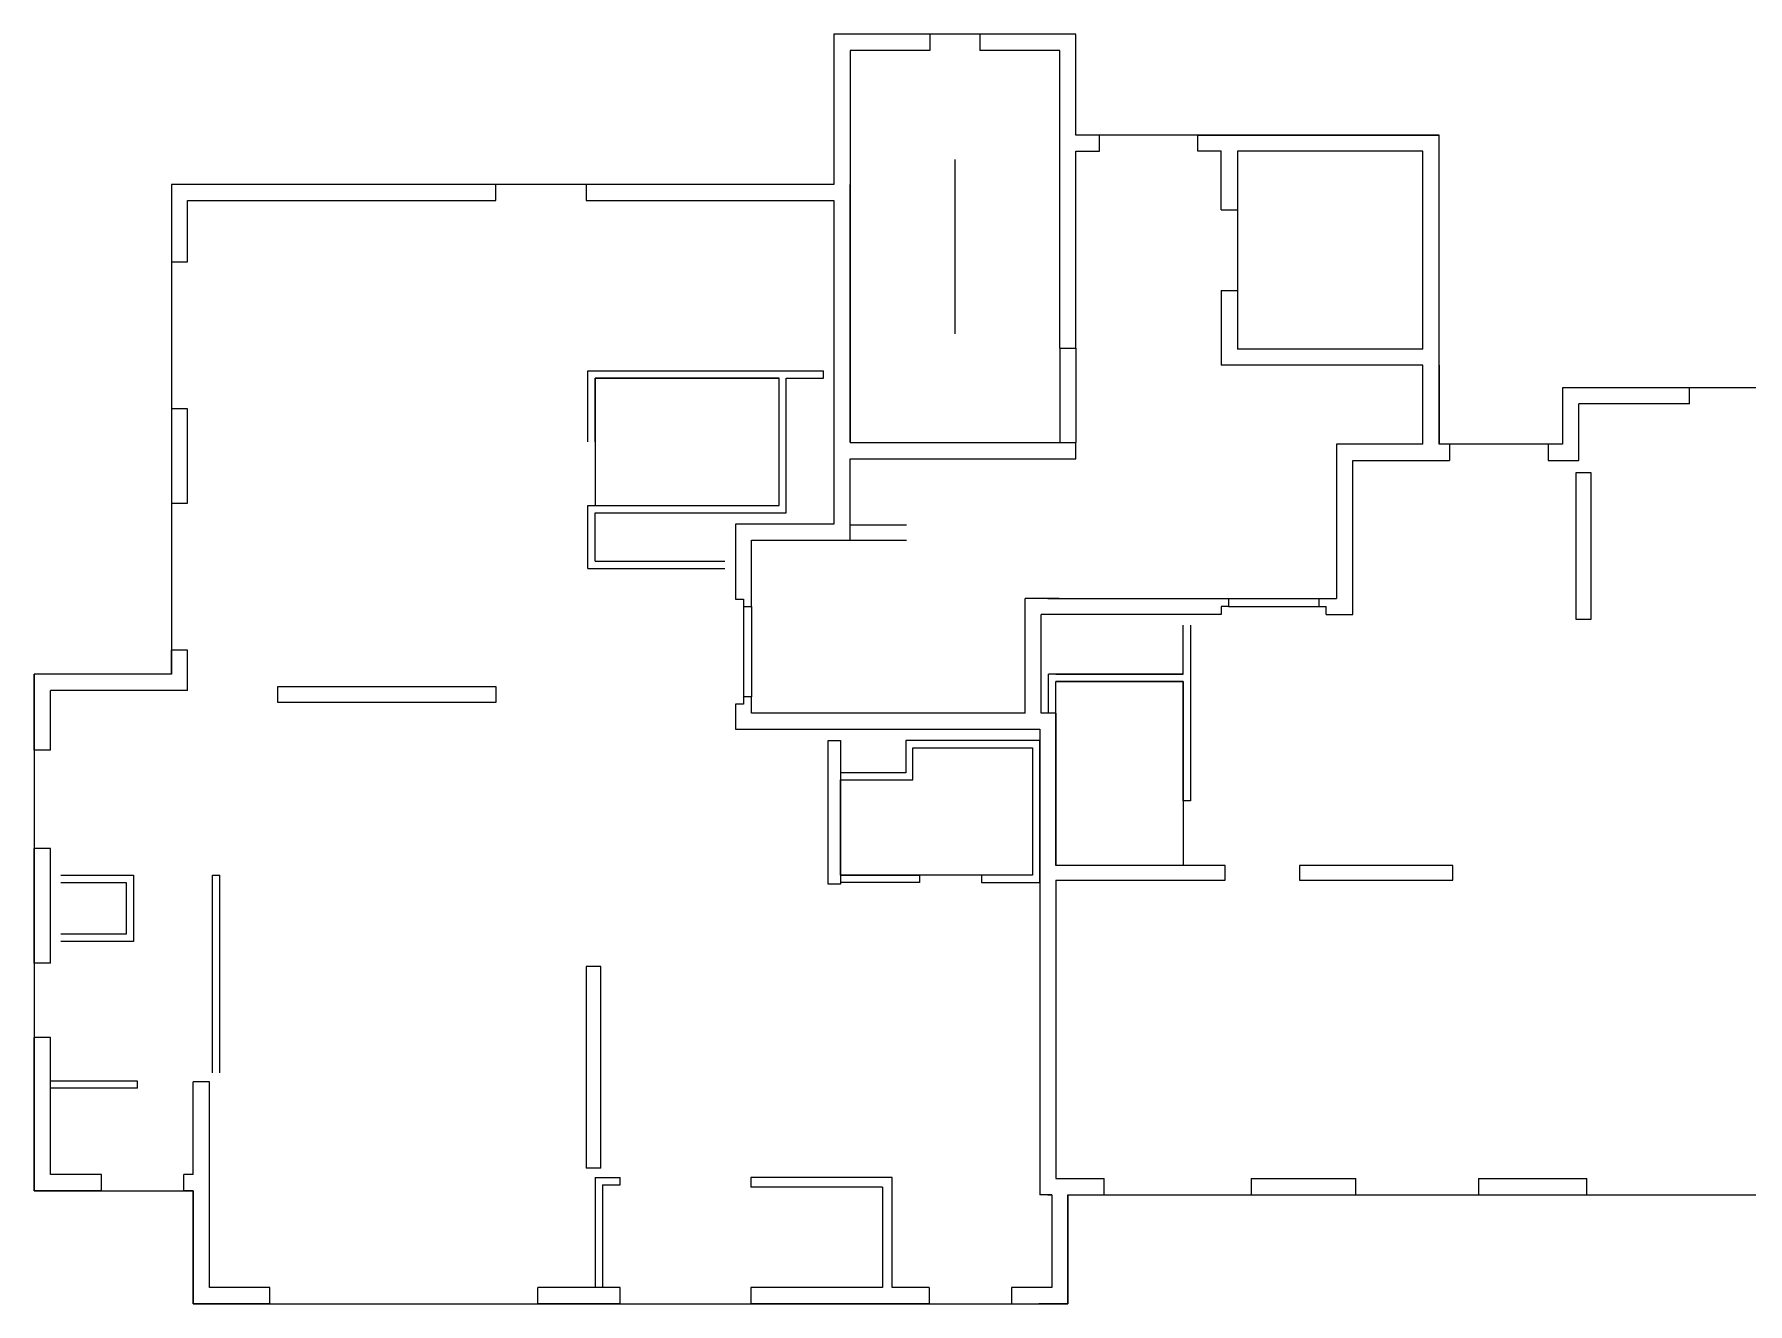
# Model space of a CAD drawing. Header units: metres. Extents: x -681087 to 1033303, y 74272 to 2630761.
# Drawn here: x 535064 to 556299, y 2105634 to 2121364 of the extents above; entities that cross this region are included whole.
import ezdxf

# ---------------------------------------------------------------- set-up
doc = ezdxf.new("R2010")
doc.units = ezdxf.units.M
for name, color, linetype in [('SKELETON_CLEAN', 7, 'Continuous'), ('SKELETON_ISOLATED', 1, 'Continuous'), ('SKELETON_ORIGINAL', 8, 'Continuous')]:
    doc.layers.add(name, color=color, linetype=linetype)

msp = doc.modelspace()

# ---------------------------------------------------------------- linework, layer by layer
at = {"layer": 'SKELETON_CLEAN'}
for p, q in [((544974, 2121364), (544974, 2119504)), ((546164, 2121364), (544974, 2121364)), ((547974, 2121364), (544974, 2121364)), ((546164, 2121364), (546164, 2121164)), ((546784, 2121364), (546784, 2121164)), ((547974, 2121364), (546784, 2121364)), ((547974, 2120114), (547974, 2121364)), ((545174, 2121164), (545174, 2116304)), ((546164, 2121164), (545174, 2121164)), ((547774, 2121164), (546784, 2121164)), ((547774, 2117474), (547774, 2121164)), ((548264, 2120114), (547974, 2120114)), ((552474, 2120114), (547974, 2120114)), ((548264, 2119914), (548264, 2120114)), ((549484, 2119914), (549484, 2120114)), ((549484, 2120114), (552474, 2120114)), ((552474, 2116774), (552474, 2120114)), ((547974, 2117474), (547974, 2119914)), ((547974, 2119914), (548264, 2119914)), ((549774, 2119914), (549484, 2119914)), ((549774, 2119189), (549774, 2119914)), ((549974, 2119914), (549974, 2119189)), ((552274, 2119914), (549974, 2119914)), ((552274, 2117464), (552274, 2119914)), ((540784, 2119504), (536764, 2119504)), ((536764, 2119504), (536764, 2118544)), ((536764, 2119504), (536764, 2113434)), ((544974, 2119504), (536764, 2119504)), ((540784, 2119304), (540784, 2119504)), ((541904, 2119504), (541904, 2119304)), ((544974, 2119504), (541904, 2119504)), ((545174, 2116304), (545174, 2119504)), ((536964, 2119304), (540784, 2119304)), ((536964, 2118544), (536964, 2119304)), ((541904, 2119304), (544974, 2119304)), ((544974, 2119304), (544974, 2115294)), ((549774, 2119189), (549974, 2119189)), ((549974, 2119189), (549974, 2118189)), ((536764, 2118544), (536964, 2118544)), ((549774, 2118189), (549774, 2117264)), ((549774, 2118189), (549974, 2118189)), ((549974, 2118189), (549974, 2117464)), ((547774, 2117474), (547974, 2117474)), ((547774, 2117474), (547774, 2116304)), ((547974, 2117474), (547974, 2116304)), ((552274, 2117464), (549974, 2117464)), ((541924, 2117194), (544844, 2117194)), ((541924, 2116314), (541924, 2117194)), ((544844, 2117104), (544844, 2117194)), ((552274, 2117264), (549774, 2117264)), ((552274, 2116284), (552274, 2117264)), ((552474, 2117264), (552474, 2116284)), ((542014, 2117104), (544294, 2117104)), ((542014, 2116314), (542014, 2117104)), ((542014, 2117104), (542014, 2115524)), ((544294, 2115524), (544294, 2117104)), ((544384, 2117104), (544844, 2117104)), ((544384, 2115434), (544384, 2117104)), ((554004, 2116984), (554004, 2116284)), ((555579, 2116984), (554004, 2116984)), ((562330, 2116984), (554004, 2116984)), ((555579, 2116784), (555579, 2116984)), ((536964, 2116724), (536764, 2116724)), ((536764, 2116724), (536764, 2115554)), ((536964, 2115554), (536964, 2116724)), ((554204, 2116084), (554204, 2116784)), ((555579, 2116784), (554204, 2116784)), ((545174, 2116304), (547974, 2116304)), ((547974, 2116104), (547974, 2116304)), ((551204, 2116284), (551204, 2114374)), ((552274, 2116284), (551204, 2116284)), ((552604, 2116284), (552474, 2116284)), ((554004, 2116284), (552474, 2116284)), ((552604, 2116284), (552604, 2116084)), ((554004, 2116284), (553824, 2116284)), ((553824, 2116284), (553824, 2116084)), ((545174, 2115094), (545174, 2116104)), ((545174, 2116104), (547974, 2116104)), ((551404, 2114174), (551404, 2116084)), ((551404, 2116084), (552604, 2116084)), ((553824, 2116084), (554204, 2116084)), ((554174, 2114114), (554174, 2115934)), ((554174, 2115934), (554354, 2115934)), ((554354, 2115934), (554354, 2114114)), ((536764, 2115554), (536964, 2115554)), ((541924, 2114744), (541924, 2115524)), ((541969, 2115524), (544294, 2115524)), ((542014, 2114834), (542014, 2115434)), ((542014, 2115434), (544384, 2115434)), ((544974, 2115294), (543754, 2115294)), ((543754, 2115294), (543754, 2114364)), ((543954, 2114274), (543954, 2115094)), ((543954, 2115094), (545174, 2115094)), ((545174, 2115094), (545874, 2115094)), ((542014, 2114834), (543624, 2114834)), ((541924, 2114744), (543624, 2114744)), ((543754, 2114364), (543854, 2114364)), ((543854, 2114364), (543854, 2114274)), ((547344, 2112954), (547344, 2114374)), ((547764, 2114374), (547344, 2114374)), ((547624, 2114374), (549864, 2114374)), ((549864, 2114374), (549864, 2114274)), ((549864, 2114374), (550984, 2114374)), ((550984, 2114374), (550984, 2114274)), ((550984, 2114374), (551204, 2114374)), ((543854, 2114274), (543954, 2114274)), ((543854, 2114274), (543854, 2113154)), ((543954, 2114274), (543954, 2113154)), ((547544, 2112954), (547544, 2114174)), ((549754, 2114174), (547544, 2114174)), ((549774, 2114174), (547724, 2114174)), ((549864, 2114274), (549774, 2114274)), ((549774, 2114274), (549774, 2114174)), ((549864, 2114274), (550984, 2114274)), ((550984, 2114274), (551074, 2114274)), ((551074, 2114174), (551074, 2114274)), ((551074, 2114174), (551404, 2114174)), ((549304, 2113434), (549304, 2114044)), ((549394, 2114044), (549394, 2111864)), ((554354, 2114114), (554174, 2114114)), ((536764, 2113434), (536764, 2113734)), ((536964, 2113734), (536764, 2113734)), ((536964, 2113234), (536964, 2113734)), ((536764, 2113434), (535064, 2113434)), ((535064, 2112494), (535064, 2113434)), ((535064, 2113434), (535064, 2107034)), ((547634, 2112954), (547634, 2113434)), ((549304, 2113434), (547634, 2113434)), ((547724, 2113434), (549304, 2113434)), ((547724, 2113344), (549304, 2113344)), ((547724, 2112954), (547724, 2113344)), ((547724, 2111064), (547724, 2113344)), ((536964, 2113234), (535264, 2113234)), ((535264, 2112494), (535264, 2113234)), ((538084, 2113084), (538084, 2113284)), ((538084, 2113284), (540784, 2113284)), ((540784, 2113084), (538084, 2113084)), ((540784, 2113284), (540784, 2113084)), ((543954, 2113154), (543854, 2113154)), ((543854, 2113154), (543854, 2113064)), ((543954, 2112954), (543954, 2113154)), ((543854, 2113064), (543754, 2113064)), ((543754, 2113064), (543754, 2112754)), ((547344, 2112954), (543954, 2112954)), ((547674, 2112954), (547544, 2112954)), ((547724, 2112954), (547724, 2111064)), ((543754, 2112754), (547524, 2112754)), ((547524, 2112754), (547524, 2106984)), ((535264, 2112494), (535064, 2112494)), ((544904, 2110834), (544904, 2112614)), ((544904, 2112614), (545054, 2112614)), ((545054, 2112614), (545054, 2110834)), ((547524, 2112614), (545864, 2112614)), ((545864, 2112614), (545864, 2112214)), ((545954, 2112124), (545954, 2112524)), ((545954, 2112524), (547434, 2112524)), ((547434, 2112524), (547434, 2110944)), ((547524, 2110854), (547524, 2112614)), ((545864, 2112214), (545054, 2112214)), ((545054, 2112124), (545954, 2112124)), ((545054, 2110944), (545054, 2112124)), ((549394, 2111864), (549304, 2111864)), ((535264, 2111274), (535064, 2111274)), ((535064, 2109854), (535064, 2111274)), ((535264, 2109854), (535264, 2111274)), ((549824, 2111064), (547724, 2111064)), ((549304, 2111064), (547724, 2111064)), ((549824, 2110884), (549824, 2111064)), ((552644, 2111064), (550744, 2111064)), ((550744, 2111064), (550744, 2110884)), ((552644, 2110884), (552644, 2111064)), ((535394, 2110944), (536294, 2110944)), ((535394, 2110854), (536204, 2110854)), ((536204, 2110854), (536204, 2110214)), ((536294, 2110944), (536294, 2110124)), ((537274, 2108494), (537274, 2110944)), ((537274, 2110944), (537364, 2110944)), ((537364, 2108494), (537364, 2110944)), ((545054, 2110834), (544904, 2110834)), ((545054, 2110944), (546034, 2110944)), ((547434, 2110944), (545054, 2110944)), ((546034, 2110854), (545054, 2110854)), ((546034, 2110944), (546034, 2110854)), ((547434, 2110944), (546804, 2110944)), ((546804, 2110944), (546804, 2110854)), ((546804, 2110854), (547524, 2110854)), ((547724, 2110884), (549824, 2110884)), ((547724, 2110884), (547724, 2107184)), ((550744, 2110884), (552644, 2110884)), ((536204, 2110214), (535394, 2110214)), ((536294, 2110124), (535394, 2110124)), ((535264, 2109854), (535064, 2109854)), ((542084, 2109814), (541904, 2109814)), ((541904, 2109814), (541904, 2107314)), ((542084, 2107314), (542084, 2109814)), ((535064, 2107034), (535064, 2108934)), ((535264, 2108934), (535064, 2108934)), ((535264, 2107234), (535264, 2108934)), ((536344, 2108394), (535264, 2108394)), ((536344, 2108304), (535264, 2108304)), ((536344, 2108304), (536344, 2108394)), ((537234, 2108384), (537034, 2108384)), ((537034, 2107234), (537034, 2108384)), ((537234, 2105834), (537234, 2108384)), ((535899, 2107234), (535264, 2107234)), ((535899, 2107034), (535899, 2107234)), ((537034, 2107234), (536919, 2107234)), ((536919, 2107034), (536919, 2107234)), ((542084, 2107314), (541904, 2107314)), ((542014, 2107199), (542014, 2105834)), ((542014, 2107199), (542324, 2107199)), ((542324, 2107109), (542324, 2107199)), ((545694, 2107199), (543944, 2107199)), ((543944, 2107199), (543944, 2107079)), ((545694, 2105834), (545694, 2107199)), ((547724, 2107184), (548324, 2107184)), ((548324, 2106984), (548324, 2107184)), ((550144, 2107184), (550144, 2106984)), ((550144, 2107184), (551444, 2107184)), ((551444, 2106984), (551444, 2107184)), ((552964, 2107184), (552964, 2106984)), ((552964, 2107184), (554304, 2107184)), ((554304, 2106984), (554304, 2107184)), ((535899, 2107034), (535064, 2107034)), ((535064, 2107034), (537034, 2107034)), ((537034, 2107034), (536919, 2107034)), ((537034, 2105634), (537034, 2107034)), ((542104, 2107109), (542104, 2105834)), ((542104, 2107109), (542324, 2107109)), ((545574, 2107079), (543944, 2107079)), ((545574, 2107079), (545574, 2105834)), ((547674, 2106984), (547524, 2106984)), ((547624, 2106984), (547674, 2106984)), ((547674, 2106984), (547674, 2105834)), ((547874, 2106984), (547874, 2105634)), ((547874, 2106984), (548324, 2106984)), ((547874, 2106984), (562374, 2106984)), ((550144, 2106984), (551444, 2106984)), ((552964, 2106984), (554304, 2106984)), ((537984, 2105834), (537234, 2105834)), ((537984, 2105634), (537984, 2105834)), ((541304, 2105634), (541304, 2105834)), ((542324, 2105834), (541304, 2105834)), ((542324, 2105634), (542324, 2105834)), ((545574, 2105834), (543944, 2105834)), ((543944, 2105834), (543944, 2105634)), ((546154, 2105834), (545694, 2105834)), ((546154, 2105834), (546154, 2105634)), ((547514, 2105834), (547174, 2105834)), ((547174, 2105834), (547174, 2105634)), ((547674, 2105834), (547514, 2105834)), ((537984, 2105634), (537034, 2105634)), ((537034, 2105634), (547874, 2105634)), ((542324, 2105634), (541304, 2105634)), ((546154, 2105634), (543944, 2105634)), ((547174, 2105634), (547624, 2105634)), ((547874, 2105634), (547514, 2105634))]:
    msp.add_line(p, q, dxfattribs=at)
at = {"layer": 'SKELETON_ISOLATED'}
for p, q in [((546474, 2119814), (546474, 2117654)), ((545174, 2115284), (545874, 2115284)), ((549304, 2112604), (549304, 2112204))]:
    msp.add_line(p, q, dxfattribs=at)
at = {"layer": 'SKELETON_ORIGINAL'}
for p, q in [((544974, 2121364), (544974, 2119504)), ((546164, 2121364), (544974, 2121364)), ((547974, 2121364), (544974, 2121364)), ((544974, 2121364), (544974, 2119504)), ((546164, 2121364), (546164, 2121164)), ((546784, 2121364), (546784, 2121164)), ((547974, 2121364), (546784, 2121364)), ((547974, 2120114), (547974, 2121364)), ((547974, 2120114), (547974, 2121364)), ((545174, 2121164), (545174, 2116304)), ((546164, 2121164), (545174, 2121164)), ((547774, 2121164), (546784, 2121164)), ((547774, 2117474), (547774, 2121164)), ((548264, 2120114), (547974, 2120114)), ((552474, 2120114), (547974, 2120114)), ((548264, 2119914), (548264, 2120114)), ((549484, 2119914), (549484, 2120114)), ((549484, 2120114), (552474, 2120114)), ((552474, 2117264), (552474, 2120114)), ((552474, 2116284), (552474, 2120114)), ((547974, 2117474), (547974, 2119914)), ((547974, 2119914), (548264, 2119914)), ((549774, 2119914), (549484, 2119914)), ((549774, 2119189), (549774, 2119914)), ((549974, 2119914), (549974, 2119189)), ((552274, 2119914), (549974, 2119914)), ((552274, 2117464), (552274, 2119914)), ((546474, 2119814), (546474, 2117654)), ((540784, 2119504), (536764, 2119504)), ((536764, 2119504), (536764, 2118544)), ((536764, 2119504), (536764, 2113434)), ((544974, 2119504), (536764, 2119504)), ((540784, 2119304), (540784, 2119504)), ((541904, 2119504), (541904, 2119304)), ((544974, 2119504), (541904, 2119504)), ((545174, 2116304), (545174, 2119504)), ((536964, 2119304), (540784, 2119304)), ((536964, 2118544), (536964, 2119304)), ((541904, 2119304), (544974, 2119304)), ((544974, 2119304), (544974, 2115294)), ((549774, 2119189), (549974, 2119189)), ((549974, 2119189), (549974, 2118189)), ((536764, 2118544), (536964, 2118544)), ((549774, 2118189), (549774, 2117264)), ((549774, 2118189), (549974, 2118189)), ((549974, 2118189), (549974, 2117464)), ((547774, 2117474), (547974, 2117474)), ((547774, 2117474), (547774, 2116304)), ((547974, 2117474), (547974, 2116304)), ((552274, 2117464), (549974, 2117464)), ((541924, 2117194), (544844, 2117194)), ((541924, 2116314), (541924, 2117194)), ((544844, 2117104), (544844, 2117194)), ((552274, 2117264), (549774, 2117264)), ((552274, 2116284), (552274, 2117264)), ((552474, 2117264), (552474, 2116284)), ((542014, 2117104), (544294, 2117104)), ((542014, 2116314), (542014, 2117104)), ((542014, 2117104), (542014, 2115524)), ((544294, 2117104), (542014, 2117104)), ((544294, 2115524), (544294, 2117104)), ((544294, 2115524), (544294, 2117104)), ((544384, 2117104), (544844, 2117104)), ((544384, 2115434), (544384, 2117104)), ((554004, 2116984), (554004, 2116284)), ((555579, 2116984), (554004, 2116984)), ((562330, 2116984), (554004, 2116984)), ((554004, 2116984), (554004, 2116284)), ((555579, 2116784), (555579, 2116984)), ((536964, 2116724), (536764, 2116724)), ((536764, 2116724), (536764, 2115554)), ((536964, 2115554), (536964, 2116724)), ((554204, 2116084), (554204, 2116784)), ((555579, 2116784), (554204, 2116784)), ((545174, 2116304), (547974, 2116304)), ((547974, 2116104), (547974, 2116304)), ((551204, 2116284), (551204, 2114374)), ((552274, 2116284), (551204, 2116284)), ((552604, 2116284), (552474, 2116284)), ((554004, 2116284), (552474, 2116284)), ((552604, 2116284), (552604, 2116084)), ((554004, 2116284), (553824, 2116284)), ((553824, 2116284), (553824, 2116084)), ((545174, 2115094), (545174, 2116104)), ((545174, 2116104), (547974, 2116104)), ((551404, 2114174), (551404, 2116084)), ((551404, 2116084), (552604, 2116084)), ((553824, 2116084), (554204, 2116084)), ((554174, 2114114), (554174, 2115934)), ((554174, 2115934), (554354, 2115934)), ((554354, 2115934), (554354, 2114114)), ((536764, 2115554), (536964, 2115554)), ((541924, 2114744), (541924, 2115524)), ((541924, 2115524), (544294, 2115524)), ((542014, 2115524), (544294, 2115524)), ((542014, 2114834), (542014, 2115434)), ((542014, 2115434), (544384, 2115434)), ((544974, 2115294), (543754, 2115294)), ((543754, 2115294), (543754, 2114364)), ((545174, 2115284), (545874, 2115284)), ((543954, 2114274), (543954, 2115094)), ((543954, 2115094), (545174, 2115094)), ((545174, 2115094), (545874, 2115094)), ((542014, 2114834), (543624, 2114834)), ((541924, 2114744), (543624, 2114744)), ((543754, 2114364), (543854, 2114364)), ((543854, 2114364), (543854, 2114274)), ((547344, 2112954), (547344, 2114374)), ((547764, 2114374), (547344, 2114374)), ((547624, 2114374), (549864, 2114374)), ((549864, 2114374), (549864, 2114274)), ((549864, 2114374), (550984, 2114374)), ((550984, 2114374), (550984, 2114274)), ((550984, 2114374), (551204, 2114374)), ((543854, 2114274), (543954, 2114274)), ((543854, 2114274), (543854, 2113154)), ((543954, 2114274), (543954, 2113154)), ((547544, 2112954), (547544, 2114174)), ((549754, 2114174), (547544, 2114174)), ((549774, 2114174), (547724, 2114174)), ((549864, 2114274), (549774, 2114274)), ((549774, 2114274), (549774, 2114174)), ((549864, 2114274), (550984, 2114274)), ((550984, 2114274), (551074, 2114274)), ((551074, 2114174), (551074, 2114274)), ((551074, 2114174), (551404, 2114174)), ((549304, 2113434), (549304, 2114044)), ((549394, 2114044), (549394, 2111864)), ((554354, 2114114), (554174, 2114114)), ((536764, 2113434), (536764, 2113734)), ((536964, 2113734), (536764, 2113734)), ((536964, 2113234), (536964, 2113734)), ((536764, 2113434), (535064, 2113434)), ((535064, 2112494), (535064, 2113434)), ((536764, 2113434), (535064, 2113434)), ((535064, 2113434), (535064, 2107034)), ((547634, 2112954), (547634, 2113434)), ((549304, 2113434), (547634, 2113434)), ((547724, 2113434), (549304, 2113434)), ((547724, 2113344), (549304, 2113344)), ((547724, 2112954), (547724, 2113344)), ((549304, 2113344), (547724, 2113344)), ((547724, 2113344), (549304, 2113344)), ((547724, 2111064), (547724, 2113344)), ((549304, 2111864), (549304, 2113344)), ((549304, 2113344), (549304, 2111064)), ((536964, 2113234), (535264, 2113234)), ((535264, 2112494), (535264, 2113234)), ((538084, 2113084), (538084, 2113284)), ((538084, 2113284), (540784, 2113284)), ((540784, 2113084), (538084, 2113084)), ((540784, 2113284), (540784, 2113084)), ((543954, 2113154), (543854, 2113154)), ((543854, 2113154), (543854, 2113064)), ((543954, 2112954), (543954, 2113154)), ((543854, 2113064), (543754, 2113064)), ((543754, 2113064), (543754, 2112754)), ((547344, 2112954), (543954, 2112954)), ((547724, 2112954), (547544, 2112954)), ((547624, 2112954), (547544, 2112954)), ((547724, 2112954), (547724, 2111064)), ((543754, 2112754), (547524, 2112754)), ((547524, 2112754), (547524, 2106984)), ((535264, 2112494), (535064, 2112494)), ((544904, 2110834), (544904, 2112614)), ((544904, 2112614), (545054, 2112614)), ((545054, 2112614), (545054, 2110834)), ((547524, 2112614), (545864, 2112614)), ((545864, 2112614), (545864, 2112214)), ((545954, 2112124), (545954, 2112524)), ((545954, 2112524), (547434, 2112524)), ((545954, 2112124), (545954, 2112524)), ((545954, 2112524), (547434, 2112524)), ((547434, 2112524), (547434, 2110944)), ((547434, 2112524), (547434, 2110944)), ((547524, 2110854), (547524, 2112614)), ((545864, 2112214), (545054, 2112214)), ((545054, 2112124), (545954, 2112124)), ((545054, 2110944), (545054, 2112124)), ((545054, 2112124), (545954, 2112124)), ((549394, 2111864), (549304, 2111864)), ((535264, 2111274), (535064, 2111274)), ((535064, 2109854), (535064, 2111274)), ((535264, 2109854), (535264, 2111274)), ((549824, 2111064), (547724, 2111064)), ((549304, 2111064), (547724, 2111064)), ((549824, 2110884), (549824, 2111064)), ((552644, 2111064), (550744, 2111064)), ((550744, 2111064), (550744, 2110884)), ((552644, 2110884), (552644, 2111064)), ((535394, 2110944), (536294, 2110944)), ((535394, 2110854), (536204, 2110854)), ((536204, 2110854), (536204, 2110214)), ((536294, 2110944), (536294, 2110124)), ((537274, 2108494), (537274, 2110944)), ((537274, 2110944), (537364, 2110944)), ((537364, 2108494), (537364, 2110944)), ((545054, 2110834), (544904, 2110834)), ((545054, 2110944), (546034, 2110944)), ((547434, 2110944), (545054, 2110944)), ((546034, 2110854), (545054, 2110854)), ((546034, 2110944), (546034, 2110854)), ((547434, 2110944), (546804, 2110944)), ((546804, 2110944), (546804, 2110854)), ((546804, 2110854), (547524, 2110854)), ((547724, 2110884), (549824, 2110884)), ((547724, 2110884), (547724, 2107184)), ((550744, 2110884), (552644, 2110884)), ((536204, 2110214), (535394, 2110214)), ((536294, 2110124), (535394, 2110124)), ((535264, 2109854), (535064, 2109854)), ((542084, 2109814), (541904, 2109814)), ((541904, 2109814), (541904, 2107314)), ((542084, 2107314), (542084, 2109814)), ((535064, 2107034), (535064, 2108934)), ((535264, 2108934), (535064, 2108934)), ((535264, 2107234), (535264, 2108934)), ((536344, 2108394), (535264, 2108394)), ((536344, 2108304), (535264, 2108304)), ((536344, 2108304), (536344, 2108394)), ((537234, 2108384), (537034, 2108384)), ((537034, 2107234), (537034, 2108384)), ((537234, 2105834), (537234, 2108384)), ((535899, 2107234), (535264, 2107234)), ((535899, 2107034), (535899, 2107234)), ((537034, 2107234), (536919, 2107234)), ((536919, 2107034), (536919, 2107234)), ((542084, 2107314), (541904, 2107314)), ((542014, 2107199), (542014, 2105834)), ((542014, 2107199), (542324, 2107199)), ((542324, 2107109), (542324, 2107199)), ((545694, 2107199), (543944, 2107199)), ((543944, 2107199), (543944, 2107079)), ((545694, 2105834), (545694, 2107199)), ((547724, 2107184), (548324, 2107184)), ((548324, 2106984), (548324, 2107184)), ((550144, 2107184), (550144, 2106984)), ((550144, 2107184), (551444, 2107184)), ((551444, 2106984), (551444, 2107184)), ((552964, 2107184), (552964, 2106984)), ((552964, 2107184), (554304, 2107184)), ((554304, 2106984), (554304, 2107184)), ((535899, 2107034), (535064, 2107034)), ((535064, 2107034), (537034, 2107034)), ((537034, 2107034), (536919, 2107034)), ((537034, 2105634), (537034, 2107034)), ((537034, 2107034), (537034, 2105634)), ((542104, 2107109), (542104, 2105834)), ((542104, 2107109), (542324, 2107109)), ((545574, 2107079), (543944, 2107079)), ((545574, 2107079), (545574, 2105834)), ((547674, 2106984), (547524, 2106984)), ((547624, 2106984), (547674, 2106984)), ((547674, 2106984), (547674, 2105834)), ((547874, 2106984), (547874, 2105634)), ((547874, 2106984), (548324, 2106984)), ((547874, 2105634), (547874, 2106984)), ((547874, 2106984), (562374, 2106984)), ((550144, 2106984), (551444, 2106984)), ((552964, 2106984), (554304, 2106984)), ((537984, 2105834), (537234, 2105834)), ((537984, 2105634), (537984, 2105834)), ((541304, 2105634), (541304, 2105834)), ((542324, 2105834), (541304, 2105834)), ((542324, 2105634), (542324, 2105834)), ((545574, 2105834), (543944, 2105834)), ((543944, 2105834), (543944, 2105634)), ((546154, 2105834), (545694, 2105834)), ((546154, 2105834), (546154, 2105634)), ((547514, 2105834), (547174, 2105834)), ((547174, 2105834), (547174, 2105634)), ((547674, 2105834), (547514, 2105834)), ((537984, 2105634), (537034, 2105634)), ((537034, 2105634), (547874, 2105634)), ((542324, 2105634), (541304, 2105634)), ((546154, 2105634), (543944, 2105634)), ((547174, 2105634), (547624, 2105634)), ((547874, 2105634), (547514, 2105634))]:
    msp.add_line(p, q, dxfattribs=at)

doc.saveas('drawing.dxf')
